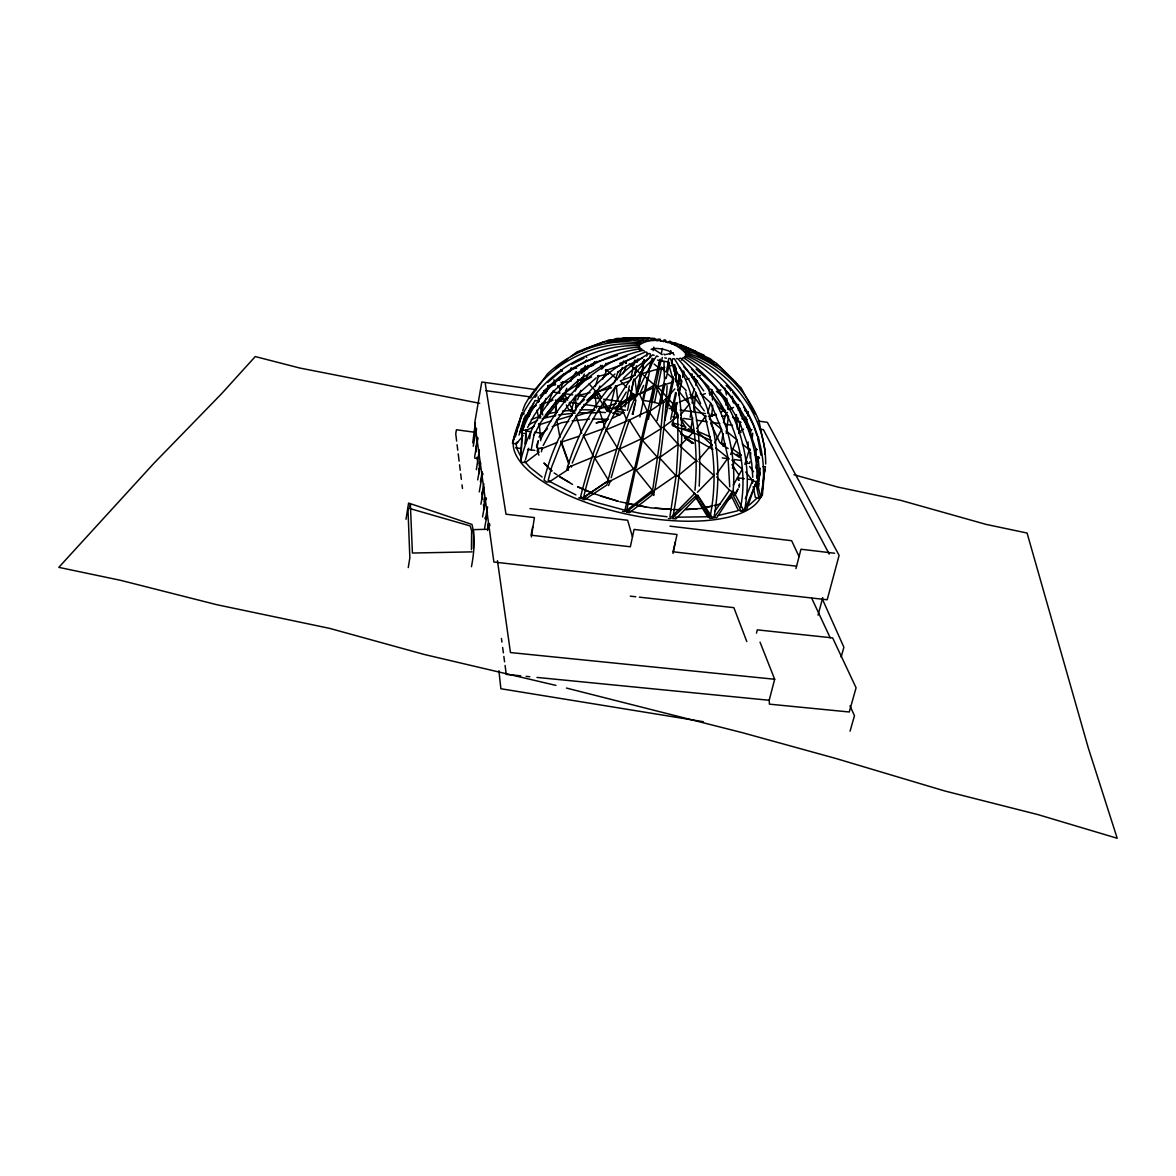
<?xml version="1.0" encoding="UTF-8"?>
<svg xmlns="http://www.w3.org/2000/svg" width="1176" height="1176" viewBox="0 0 1176 1176"><rect width="100%" height="100%" fill="white"/><g stroke="black" fill="none" stroke-linecap="round" stroke-linejoin="round"><path stroke-width="1.5" d="M473.443 548.619L473.605 529.641L489.466 529.2M575.74 410.674L575.858 396.062L596.188 377.849M471.444 549.692L471.635 530.714L470.18 525.951L409.718 508.517M555.557 415.922L555.836 401.281L556.836 401.207L555.836 401.281M556.028 412.07L556.233 401.075L568.596 397.811M699.22 486.158C701.102 442.985 698.853 395.798 674.333 358.754L672.79 358.709L671.775 362.179L681.565 380.745M695.692 392.71L693.884 410.615M695.957 385.522L696.148 380.142M747.804 448.85L748.098 441.97M597.011 361.297L596.967 362.208L596.291 361.694M750.582 435.37L750.832 430.166C743.923 413.276 733.677 397.797 720.638 385.008M667.101 385.699C665.425 420.479 661.177 455.127 654.944 489.378M675.818 381.156L676.391 372.498M639.23 348.728L639.288 345.641C581.87 343.627 525.275 384.772 512.898 441.617L512.398 443.279L516.249 443.866L523.173 435.62M694.987 490.23C697.486 461.727 696.03 432.768 689.342 404.897M640.156 350.242L639.92 347.14C589.338 349.507 537.814 383.641 521.718 432.548M663.499 402.471L659.589 442.808L651.916 495.199L629.498 512.677L626.411 511.883L635.54 469.106L636.143 470.224L657.428 456.905L658.031 458.023L642.405 440.25L661.235 428.52L649.034 411.762L663.543 401.869L655.444 385.081M765.679 463.991C766.017 415.701 731.384 370.425 686.505 354.196M764.797 454.039L765.091 450.54L758.887 420.67C745.952 388.977 719.374 362.326 686.196 352.756L685.329 355.123M692.047 403.089L693.252 396.209L679.302 402.177M757.035 478.603C757.697 429.211 728.797 379.701 684.991 356.637L684.285 357.019M763.812 473.075L764.709 469.65L762.327 495.625L759.99 496.272M750.273 458.155L750.803 452.804M752.023 440.339L752.713 433.209M738.778 433.459L739.895 422.757L725.504 398.576M646.668 356.152L647.079 352.535L645.889 351.903C592.19 372.116 557.321 426.109 544.047 480.161L546.825 482.145L549.839 481.543L567.714 469.797M758.873 477.706L759.314 479.044M726.268 433.532L728.429 416.348M764.65 470.268L761.151 496.625C773 439.515 739.101 378.334 686.108 355.505L684.814 358.312M709.892 417.377L709.216 416.848M758.608 486.82L759.064 483.351M690.239 417.26L691.12 410.909M708.408 416.348L711.686 416.23L712.671 405.205M760.269 468.224L758.726 478.955L757.079 464.99M758.005 489.642L759.255 469.93L758.005 456.567M740.659 507.268C748.465 465.916 736.279 421.978 710.627 388.947M539.931 418.347L542.121 403.985L551.397 393.328L561.834 383.596M405.999 519.322L408.587 503.063L471.958 524.437C475.354 538.094 474.09 552.955 471.458 566.7M409.939 507.135L410.38 504.386L412.409 553.029L472.105 551.867M408.263 567.611L409.851 557.777L407.925 508.105M690.929 428.446L692.708 417.745M723.049 443.367L721.358 443.705L723.064 433.576M475.383 422.772L472.737 442.852M473.266 446.248L476.368 428.299L476.559 429.681M524.231 422.287L525.437 415.334M477.735 437.354L475.868 448.13L476.353 451.76M477.794 438.575L474.648 456.714L474.825 458.155L477.28 458.64M479.367 449.894L476.353 469.724M479.22 465.387L479.808 462.065M478.838 470.224L480.308 461.859M477.691 479.896L480.646 463.035M480.411 481.925L482.189 471.782M479.264 491.906L482.572 473.12L482.792 474.663M482.028 493.979L483.85 483.718M480.896 504.254L483.953 486.982M484.086 501.299L484.703 497.845M483.689 506.371L485.232 497.727M482.557 516.955L485.982 497.742L486.217 499.388M487.599 506.9L485.409 519.145L485.188 517.469M484.6 528.289L487.452 512.383M487.584 527.039L488.216 523.511M487.496 530.538L488.775 523.452M749.92 461.712L749.626 463.329L746.378 463.315L746.687 461.698M522.291 429.416L520.806 460.463L521.968 462.403L525.657 462.418L539.196 452.069M534.33 426.256L526.378 430.445L525.275 444.337L525.79 433.576L522.026 433.253L520.806 460.463C533.919 403.868 583.134 355.946 641.258 348.713L641.949 349.375M529.582 438.81L530.905 431.71L525.775 431.004M531.17 449.923L534.154 433.973M537.197 451.29L537.8 448.115L542.048 448.585L557.203 442.411M538.094 452.025L538.696 448.85M541.445 451.76L542.048 448.585L541.166 447.85M532.654 526.877L531.052 535.198L630.336 546.781L634.085 529.42L676.994 534.521L672.995 553.44M531.361 536.932L534.418 517.587L506.003 514.206L485.262 383.685M583.899 380.127L563.231 394.019L562.657 396.988L546.105 417.201L544.165 416.377M563.848 396.812L564.421 393.828L567.64 400.207M566.744 469.68C580.341 424.022 607.051 377.922 649.034 353.417L650.416 354.02L649.946 357.607L632.262 370.058L623.368 378.378M568.126 470.341L568.758 467.122L592.057 457.523M597.232 394.871L597.82 391.931L613.857 383.435M661.559 368.441L654.591 402.589M759.637 476.162L760.343 472.708M561.246 371.263L561.466 370.219L562.157 371.028M658.148 356.519L656.502 356.049C631.968 395.283 618.223 440.5 606.816 485.071L584.325 499.785L581.782 498.653L608.668 480.484L594.718 457.993M608.506 485.585L610.359 480.984L634.379 468.621L633.702 469.136L619.487 449.041L628.851 421.39M625.073 406.837L629.366 385.875M630.483 380.51L633.085 367.985M633.658 365.53L634.775 360.135M629.116 401.501L633.57 380.113M634.687 374.762L636.539 365.854M637.274 362.281L638.024 358.724M627.499 410.365L634.055 378.907M634.79 375.409L636.598 366.662M613.696 408.469L633.967 393.96L633.585 398.179L613.519 413.349M763.694 475.104L765.458 466.607L762.915 466.681M635.143 398.429L635.746 395.518L653.018 388.065M635.011 400.31L640.964 371.881M642.081 366.559L643.198 361.223M632.644 413.908L634.864 403.397M636.334 396.385L641.846 370.102M642.949 364.839L644.051 359.577M632.997 414.055L632.262 413.908L632.997 414.055L635.937 400.046M637.407 393.034L644.404 359.724M657.502 360.047L661.573 360.973L662.308 357.46M642.625 400.31L647.506 377.275M649.005 370.19L650.887 361.326M653.136 350.698L653.885 347.14M639.92 417.039L649.593 371.396M650.328 367.897L652.195 359.121M755.8 468.121L757.961 457.92L754.522 454.201M651.298 401.619L653.724 389.124M657.502 371.425L660.162 359.033M661.294 353.711L662.426 348.405M648.417 419.347L660.809 361.414M659.369 403.765L665.101 377.202M666.248 371.895L668.541 361.267M670.07 354.182L670.835 350.639M657.075 420.552L665.043 383.743M666.175 378.481L669.585 362.708M622.501 511.369L624.662 511.486L659.442 361.267M666.542 406.793L673.098 376.658M674.26 371.337L675.406 366.015M664.822 420.523L673.966 378.54M674.73 375.041L676.259 368.044M672.202 406.602L672.834 403.706L657.751 386.875L672.54 382.185M671.731 410.262L675.627 392.49M677.185 385.375L679.522 374.718M665.41 399.796L677.758 416.201L677.905 444.601L678.567 444.014L659.383 457.729L675.891 475.677L676.494 475.075L654.091 490.554L653.68 495.464L653.386 493.773M670.688 419.244L676.42 393.093M677.949 386.11L680.242 375.659M673.745 402.648L675.245 403.074L673.701 407.043L678.008 414.422M675.112 410.204L676.685 403.074M679.037 392.372L681.389 381.656M682.565 376.305L683.741 370.954M673.98 416.892L677.126 402.56M678.714 395.401L681.86 381.068M682.639 377.496L683.829 372.116M674.348 416.172L672.349 425.286L672.334 422.86L678.964 424.624M636.172 467.813L642.405 440.25M675.303 541.989L673.069 551.779L796.578 566.185M697.853 495.375L697.118 498.565L709.922 518.484L712.524 518.013L697.853 495.375L696.28 495.375L672.349 517.999M642.699 438.957L649.034 411.762M732.472 468.195L734.515 459.566L741.497 460.522M529.229 416.451L531.199 408.131L534.227 406.764M739.043 487.408L739.586 485.144M586.207 498.595L583.678 497.477C586.03 485.526 592.219 466.372 594.615 458.081M755.154 452.069L755.874 449.085L748.112 426.962M752.537 483.101L753.287 480.014M756.8 481.307L756.036 484.409L759.034 498.389L760.798 497.198L756.8 481.307L744.599 510.075L743.57 509.59L742.673 510.002L743.673 510.472L741.365 511.325L738.087 509.781L730.663 494.493M761.739 494.346L762.298 492.082M723.49 422.816L726.004 412.894L717.522 406.043M756.477 633.129L757.3 629.866L832.652 637.906L856.084 687.798L849.263 711.98L769.427 704.159L769.192 700.264L774.675 679.258L760.049 642.184M760.108 472.311L757.873 481.087L758.932 479.632M561.099 442.308L562.069 441.955L561.099 442.308L568.875 464.167M615.518 385.89L616.562 386.081L615.518 385.89L609.3 410.409L606.522 409.851L607.316 411.291L611.608 411.982M738.028 404.559L738.455 410.615M795.961 568.581L800.959 549.236L834.592 553.235M578.754 497.815L580.238 498.051C593.321 446.277 612.622 391.917 652.606 354.814L654.15 355.358M673.231 380.01L667.953 361.914L668.879 358.43L670.526 358.606C688.019 409.836 681.977 466.181 672.672 518.572L675.862 518.925L695.545 498.58L696.28 495.375L677.876 475.883M818.04 615.18L822.744 597.555M575.329 391.079L578.195 380.436L602.48 365.368M841.149 657.105L843.883 647.226L822.23 598.746M518.351 427.094L521.468 415.848M611.197 477.676L619.487 449.041L641.126 438.927L629.351 420.067L647.285 411.365L639.67 394.283L643.639 385.419M525.525 459.61L528.671 448.306M520.601 432.356L524.893 417.245M525.848 420.053L529.42 409.91M624.662 511.486L625.044 510.149M850.072 731.193L854.467 715.699L849.983 705.865M515.367 436.737L522.041 412.761M518.984 435.061L525.437 418.244L531.199 408.131M738.19 405.647L738.469 404.676L738.19 405.647L732.707 401.648M707.599 413.173L710.627 402.898L700.249 393.284M575.343 396.65L571.389 409.895L568.772 409.733L566.332 404.956M578.298 386.728L584.354 374.071M614.754 382.229L617.812 372.042L625.514 366.662L642.155 358.092M744.864 464.358L749.259 449.702L739.895 422.757L732.692 417.098M595.247 386.625L598.452 376.305L608.903 373.674M520.013 431.695L524.364 417.686M512.898 441.617L521.762 413.349L524.217 413.893M530.258 408.263L530.596 407.175L531.111 408.145L530.258 408.263L536.315 405.5M691.091 398.767L694.09 389.359L689.21 380.465L679.419 367M654.856 385.522L641.773 373.659L643.933 367.118M541.43 411.953L545.914 398.429M639.7 344.847C652.019 335.616 677.111 341.701 686.02 354.02M577.607 399.693L580.812 390.373M663.411 341.746L664.072 339.82L665.719 340.187L666.101 342.04M681.418 360.15L683.197 357.548C732.339 389.285 755.609 453.348 744.599 510.075L746.716 509.458L756.153 481.793L752.625 480.499L745.702 472.046M522.629 410.88L524.849 404.809C547.09 364.604 593.718 339.908 639.362 344.274M738.881 485.585L739.484 483.953M618.532 377.511L622.325 367.485M595.629 456.023L606.199 429.843L627.161 420.89L619.487 403.412L626.279 392.093M598.599 389.374L599.907 386.022M572.242 463.065L583.649 435.855L598.084 410.306M622.986 373.733L626.411 365.942M547.413 404.573L553.367 390.476M559.056 392.71L563.01 382.715L585.648 367.485M745.319 498.639L752.625 480.499M545.84 393.328L548.545 386.684L555.028 384.802M513.868 438.442L517.175 430.504M730.605 454.406L736.793 439.692L726.209 431.033M578.798 436.34L561.452 442.058L551.691 466.99L548.192 480.293L549.839 481.543M561.76 382.876L560.996 382.465M543.194 445.513L556.792 420.111L574.799 397.106M602.494 379.319L606.86 370.219L622.839 364.457M606.713 428.637L619.487 403.412L637.024 395.945M565.377 391.24L566.803 388.315M516.249 443.866L516.734 442.882M714.67 442.911L721.549 429.402L710.907 403.5M533.742 435.546L539.402 424.727L550.941 420.993M562.202 440.368L576.166 416.142L594.982 410.204M532.361 405.661L534.933 400.84M693.825 377.393L697.574 381.245M586.883 369.396L588.573 366.28M527.568 427.505L534.139 415.437L542.121 403.985L551.647 400.913M540.387 398.561L545.429 389.418M586.015 356.828L586.736 357.328M733.354 485.056L742.291 469.224L731.84 459.978M585.81 378.775L589.25 372.733M540.592 439.486C560.834 397.9 596.938 360.429 643.272 350.316L644.227 350.977M526.51 415.437L530.023 409.439M531.787 406.44L533.551 403.441M656.649 385.846L655.767 386.389M676.994 381.759L677.42 381.068L677.626 381.935M570.36 380.995L576.24 371.704L579.518 375.32M735.088 493.582L738.058 488.951L735.838 493.817L734.089 495.14M540.225 423.139L556.233 401.075M714.567 511.722L729.487 490.069L716.713 476.986M605.14 428.049L598.907 409.116L614.622 387.948M559.159 380.407L563.833 373.689M569.463 371.719L571.462 368.911L583.928 362.296L597.114 357.034M716.478 474.193L728.047 457.92L721.549 429.402L709.304 418.921M529.597 398.502L547.34 374.041C571.712 350.742 606.551 337.733 640.156 343.069M696.618 428.564L705.188 416.701L693.869 405.602M576.872 415.025L594.835 392.461L614.989 374.012M535.036 397.459L536.991 394.842M581.561 373.571L587.941 365.486L588.382 366.339L587.941 365.486M583.943 371.675L588.191 366.28L593.571 365.398M601.656 369.19L605.934 363.884L626.837 356.21M680.522 415.01L689.21 404.279L685.696 391.961M545.37 414.981L563.231 394.019M666.586 398.429L674.833 388.859M698.897 459.375L711.583 444.719L705.188 416.701M540.063 395.783L548.545 386.684M547.766 382.406L560.379 371.498M697.412 492.288L713.92 475.398L699.088 461.933M557.042 400.075L578.195 380.436L588.441 378.466M671.643 516.734L694.575 493.582M538.961 437.002L547.443 428.667M662.691 427.314L663.499 427.932M582.943 363.502L586.677 360.003M523.879 426.991L521.894 428.152M581.752 407.719L595.776 394.827L596.364 391.902L589.073 383.905M608.242 480.764L583.678 497.477M758.638 458.023L757.991 457.39L758.432 458.214M586.853 400.384L596.364 391.902L597.82 391.931L601.597 398.061M748.98 505.283L756.609 498.536M575.343 407.528L584.516 399.561M549.383 385.772L559.894 376.776L571.462 368.911L576.652 368.132M679.287 474.722L696.163 460.698L679.801 445.851L694.193 431.46L680.669 417.612M581.62 351.404L584.296 349.199L609.359 339.835L635.863 339.026L643.757 341.29M626.867 510.252L652.327 490.274L635.76 469.65M555.513 368.47L567.935 358.754M570.683 356.593L576.975 351.903L603.553 341.907L632.879 340.099L641.64 342.069M664.455 426.374L677.758 416.201M626.411 511.883L652.621 491.965L654.385 492.244M615.842 408.851L634.187 395.268L635.746 395.518M667.453 342.672L669.717 341.158L675.318 343.921M739.498 431.783L743.526 429.166M639.67 394.283L653.533 385.434M692.017 430.122L690.533 431.063L688.283 428.725M758.432 436.943L757.712 437.399L758.432 436.943L758.667 442.029M580.238 498.051L581.782 497.08M689.724 429.225L690.488 428.74M759.343 457.288L758.623 457.743L759.505 457.905M726.592 412.938L727.474 412.409M647.579 410.733L646.609 411.321L647.491 411.35M528.803 424.683L537.432 420.376M725.636 410.909L724.857 411.365L728.591 417.01M623.677 412.438L612.667 418.156M728.841 499.124L730.943 497.933L727.062 500.462M531.258 419.656L539.784 416.216M535.3 400.443L539.299 401.236M580.9 369.411L584.002 367.882M590.22 364.81L594.88 362.517M571.771 364.192L584.06 358.166M585.501 380.01L591.572 376.908M620.575 339.305L623.765 337.806L644.066 337.924L649.593 340.496M728.532 409.645L733.515 407.455M709.701 416.921L716.14 414.158M720.976 412.085L725.019 410.027L724.21 410.689L709.951 393.21L713.082 392.255M714.611 505.783L717.139 504.71M619.678 363.428L635.231 357.239M552.22 426.668L561.76 422.684L568.699 421.464M595.041 457.802L616.165 449.203M607.345 341.878L616.636 338.453L639.626 338.291L646.433 340.761M629.66 380.833L616.342 386.066L617.768 401.163M635.231 375.262L620.311 380.862L626.617 387.418M603.494 428.652L583.649 435.855L593.659 456.847M598.687 361.341L617.429 355.343M542.121 418.744L555.116 415.525M598.907 409.116L616.195 403.412M697.383 376.54L700.47 375.556M711.171 506.371L704.586 507.694M697.206 396.253L693.546 397.576L694.252 397.032L704.277 410.894M702.116 394.71L705.38 393.666M572.256 415.378L556.792 420.111L559.938 437.545M717.786 390.829L720.917 389.888M634.408 360.87L637.671 359.929M607.198 420.097L596.041 422.904L605.669 421.184M641.773 373.659L658.09 369.043M611.564 387.786L594.835 392.461L596.511 407.94M671.364 343.789L675.142 342.76L685.285 347.214M737.72 510.796L718.33 515.47M664.778 367.309L661.441 368.191L665.366 371.719M668.115 366.427L674.774 364.663M680.713 380.73L677.273 381.303L678.038 380.818L677.332 381.568L686.225 390.564M685.755 379.451L689.121 378.599M575.858 396.062L590.087 392.637M712.45 505.827L701.381 508.458L685.608 509.37M714.023 505.445L720.285 503.96M665.425 354.608L673.304 352.785M525.922 429.975L526.701 429.799M563.01 382.715L571.095 381.068M724.96 443.852L722.49 444.352L722.917 446.042L725.401 445.542M558.438 414.878L575.299 413.085M653.753 339.702L660.045 339.1L661 341.334M547.134 413.834L557.409 411.982M572.153 420.861L589.47 419.126M697.427 508.694L685.976 509.737M679.566 358.401L680.772 358.224C719.727 390.197 738.543 445.116 732.736 494.611L741.365 511.325M708.908 516.749L675.245 517.22M711.818 517.455L716.757 517.705L731.56 494.875L732.31 491.73L733.486 491.45L743.673 510.472M675.039 345.097L680.213 344.597L696.074 351.477M562.54 411.056L570.404 410.468M568.772 409.733L570.669 411.203L574.623 411.277M602.847 421.537L598.408 421.816L602.038 421.714M680.287 509.678L673.128 509.502M668.424 518.587L670.981 518.454L669.952 516.602L676.391 473.884L678.155 444.381L663.117 427.388M676.391 358.695L677.788 358.636C716.39 400.546 723.74 463.491 713.92 517.852L732.31 491.73L729.487 490.069M592.939 419.038L608.58 419.244M648.005 338.276L654.429 338.335L656.987 340.79M671.716 509.517L655.252 508.179M578.695 412.805L597.129 412.835M633.114 337.733L649.049 337.938L653.15 340.511M579.93 409.762L593.645 409.91M678.332 346.538L684.785 346.626L704.409 355.402M667.012 516.749L641.273 513.53L626.793 510.516M671.628 509.384L650.725 507.856L619.781 501.755M615.592 411.365L623.706 412.379M522.6 430.107L526.378 430.445M642.963 400.472L650.99 401.56M658.972 403.647L653.209 401.986M681.183 348.067L688.695 348.772L710.524 358.915L714.038 362.149M594.306 362.296L595.056 362.37M520.733 675.818L506.268 674.407L505.063 665.425M526.142 676.362L529.759 676.715M536.991 677.42L769.192 700.264M774.675 679.258L510.457 652.562L497.463 560.687M667.953 361.914L661.573 360.973M630.277 596.159L635.731 596.761M639.362 597.158L733.868 607.654L746.804 641.582M646.036 506.988L636.745 505.43M529.979 508.576L627.646 520.262L632.467 536.947M669.982 526.157L791.654 540.71L799.063 556.586M474.604 432.239L456.42 429.769L455.744 433.797L456.641 441.088M515.661 447.835L520.777 448.526M527.598 449.452L534.801 450.423M737.381 477.765L744.335 478.691M747.804 479.161L751.273 479.632M534.492 432.195L543.003 433.356M722.284 457.89L729.326 458.86M536.344 389.697L481.778 381.994L474.751 422.757L493.891 562.04L827.184 599.76L839.105 555.381L767.369 422.346L758.27 421.052M543.621 390.726L547.266 391.24M552.72 392.02L559.996 393.049M563.642 393.563L572.727 394.842M578.18 395.621L585.457 396.65M592.733 397.664L600.01 398.693M603.655 399.208L621.839 401.78M669.144 408.469L676.42 409.498M680.051 410.012L705.512 413.599M710.98 414.378L716.434 415.143M721.888 415.922L725.533 416.436M732.81 417.465L738.263 418.23M741.894 418.744L747.363 419.523M485.909 390.652L531.243 397.032M549.383 399.575L553.014 400.09M558.453 400.854L565.7 401.869M569.331 402.383L580.209 403.912M583.84 404.412L614.666 408.748M618.297 409.248L625.558 410.277M672.701 416.892L678.14 417.656M683.594 418.421L690.841 419.45M696.28 420.214L707.158 421.743M712.597 422.507L719.859 423.522M725.298 424.286L732.56 425.3M759.755 429.122L763.386 429.637L829.227 554.072M616.577 414.32L620.208 414.834M635.187 505.195L627.47 503.534M683.491 349.639L691.841 350.992L716.375 363.178L735.97 382.509L737.572 385.669M664.763 357.886L666.469 358.166M703.351 721.711L500.888 688.739L498.903 670.717M479.705 403.309L299.777 368.029L255.266 356.563L221.441 393.857L153.821 463.388L58.8 567.361L120.922 580.4L216.502 604.64L329.647 628.381L424.404 654.503L555.939 685.402M516.734 442.22L517.749 442.411M623.412 509.811L596.467 502.49L583.37 497.654M624.794 510.987L626.558 511.369M685.182 351.227L694.119 353.197L720.609 367.441L741.174 387.948L755.065 413.834M548.869 385.302L549.854 385.537M566.435 688.063L742.365 732.677L835.724 758.432L944.725 790.963L1037.864 814.586L1117.2 838.268L1088.3 747.951L1027.074 533.037L985.973 524.364L900.537 500.3L837.753 487.055L793.947 474.722M672.775 425.874L694.56 433.238L711.627 440.632M672.834 403.706L674.333 404.132M759.667 496.875L760.798 497.198M759.034 498.389L755.315 497.286L753.228 486.644M607.492 481.837L609.183 482.351M652.048 358.371L653.591 358.915L646.932 365.163L635.04 379.436L636.833 394.298M680.639 425.227L685.696 427.035M584.016 489.642L577.592 486.79M600.495 495.993L618.282 501.314L593.38 493.508M680.625 434.106L699.22 441.676L712.965 449.438M577.754 486.732L592.057 492.935L585.251 490.245M697.662 431.298L710.172 436.81M710.377 415.657L711.686 416.23M575.917 494.905L549.133 481.234M540.989 416.936L538.138 415.598L537.02 410.218M567.376 466.46L568.758 467.122M569.419 482.527L559.585 476.883M721.755 443.631L722.917 444.263M684.564 438.104L693.605 443.22L685.123 437.428L692.12 443.293L682.786 434.9L672.554 422.801M554.087 472.958L557.159 474.869M560.202 476.78L572.536 484.468M653.606 349.081L662.25 354.623M732.472 452.642L739.572 457.479M731.472 448.188L741.409 455.083M740.072 431.768L741.027 432.43M549.28 468.974L552.014 470.929L549.986 468.93M677.949 475.942L678.611 476.442L677.964 475.427M716.404 391.373L725.122 398.017L726.033 405.294M710.598 516.514L712.524 518.013M571.977 410.35L572.991 411.13M542.107 477.015L529.935 467.386L524.496 461.212M721.358 443.705L719.697 442.397L710.569 423.066M696.133 369.132L715.963 386.919L725.122 398.017M654.121 364.075L658.325 367.456M715.861 448.1L728.047 457.92L729.723 486.79M742.247 444.014L749.259 449.702L751.758 463.52L752.758 477.309M547.604 466.96L543.929 462.991L548.971 467.945M746.716 426.741L750.832 430.166M744.643 410.395L747.26 412.6L753.199 424.756L757.065 435.811M623.412 361.047L626.029 363.31M629.278 363.928L640.2 373.395M746.466 460.992L747.245 461.698M667.983 374.086L673.216 378.79M606.86 370.219L617.356 379.686M696.883 431.269L711.583 444.719C715.111 468.415 714.935 492.7 710.186 516.205L698.015 496.595M683.594 366.647L695.942 379.966L703.704 390.902M691.562 369.235L708.834 386.904L709.848 395.312M600.466 365.354L602.935 367.765M726.106 385.463L731.105 390.358M690.033 394.416L692.576 396.974M629.145 390.035L634.187 395.268M581.708 377.731L584.09 380.274L583.546 379.672M732.56 392.137L739.866 401.075M677.435 389.565L689.21 404.279M749.612 466.505L753.581 471.708M757.579 471.841L759.505 474.472M663.896 353.991L664.499 354.814M755.874 449.085L756.668 461.492M731.957 464.594L738.601 474.472M557.747 385.64L560.496 389.829M538.902 455.185L537.564 451.422M743.555 406.837L747.26 412.6L748.039 415.907M598.408 393.548L601.318 398.12M604.244 402.692L610.094 411.85L603.479 401.119M596.82 394.915L607.316 411.291M617.797 448.585L606.199 429.843M696.354 498.301L707.599 516.676M740.527 414.746L747.539 426.535M680.595 418.862L685.77 427.711M609.55 410.85L609.962 411.615M562.275 397.003L564.715 401.78M569.257 403.397L573.285 411.365M521.409 457.729L516.69 448.379L516.132 442.779M739.145 480.381L738.234 478.485L738.396 480.249M525.084 461.227L525.657 462.418M811.602 597.996L830.212 637.818M695.281 391.52L700.631 403.662M756.535 475.618L758.887 481.572M724.901 388.154L726.474 394.93M561.452 442.058L568.64 462.241M553.911 379.775L555.572 384.699M576.166 416.142L581.708 433.459M732.192 396.341L734.177 403.265M540.166 404.662L542.739 414.966M757.976 439.001L760.96 455.2M626.029 362.296L626.205 363.193M745.819 416.907L747.436 425.036M736.411 414.584L737.381 429.211M691.988 373.762L692.443 376.937M739.484 407.293L740.439 414.217M489.598 523.879L489.848 525.628M477.089 457.185L477.956 463.682M478.632 468.724L479.293 473.605M481.822 492.391L482.748 499.359M483.483 504.754L484.115 509.546M501.446 638.48L501.931 642.067M502.652 647.462L503.372 652.842M503.857 656.443L504.577 661.823M457.082 444.734L457.758 450.202M458.214 453.848L459.11 461.139M459.551 464.785L460.228 470.253M460.669 473.899L461.345 479.367M462.021 484.835L462.477 488.481M726.797 398.488L727.782 409.204M539.402 424.727L540.622 440.735M538.167 396.826L538.505 401.633M663.94 361.385L664.455 379.069M712.156 389.697L712.494 400.031M761.195 495.978A127.037 48.877 12.1 0 1 626.97 514.191A127.037 48.877 12.1 0 1 513.25 442.441M513.456 440.75A127.037 48.877 12.1 0 1 515 435.84M598.349 412.129A127.037 48.877 12.1 0 1 605.478 412.555M612.711 413.188A127.037 48.877 12.1 0 1 618.179 413.776M683.697 428.505A127.037 48.877 12.1 0 1 692.223 431.533M723.74 445.969A127.037 48.877 12.1 0 1 728.135 448.526M736.97 454.259A127.037 48.877 12.1 0 1 739.704 456.259M651.122 349.36A12.319 4.013 12.1 0 1 664.072 349.507A12.319 4.013 12.1 0 1 674.098 355.034M548.251 386.287L549.133 386.889L548.251 386.287M595.041 457.861L594.571 457.141L595.041 457.861M696.251 460.242L696.898 461.242L696.251 460.242M556.601 419.597L557.174 420.332L556.601 419.597M562.54 382.068L563.275 382.744L562.54 382.068M659.221 457.332L659.736 458.096L659.221 457.332M605.655 369.749L605.611 370.646L605.655 369.749M538.74 423.845L538.667 425.006L538.74 423.845M629.204 419.626L629.66 420.67L629.204 419.626M677.993 443.984L678.508 444.734L677.993 443.984M585.119 366.236L585.692 367.132L585.119 366.236M571.286 368.323L571.859 369.22L571.286 368.323M647.138 410.924L647.579 411.953L647.138 410.924M583.899 379.142L583.031 379.877L583.899 379.142M564.612 393.989L564.068 393.372L564.612 393.989M724.49 410.321L724.372 411.174L723.696 410.63L724.49 410.321M758.197 457.567L758.108 458.317L758.197 457.567M639.965 393.637L638.994 394.21L639.965 393.637M659.677 368.059L659.957 368.882L659.677 368.059M641.729 373.13L642.008 373.953L641.729 373.13M538.24 440.971L537.006 447.777L536.535 445.925L538.24 440.971M596.217 391.535L596.056 392.314L596.217 391.535M731.457 389.962L730.531 390.608L731.457 389.962M747.142 412.261L746.951 413.011L747.142 412.261M526.716 430.122L526.495 430.975L525.922 430.225L526.716 430.122M576.122 415.907L576.093 415.848M656.105 386.243L656.399 387.095L656.105 386.243M585.178 366.383L585.619 367.338L585.178 366.383M635.702 395.062L635.995 395.915L635.702 395.062M594.953 392.622L594.644 391.931L594.953 392.622M640.508 373.012L640.244 373.865L640.508 373.012M747.921 426.844L747.921 426.844M755.683 448.982L755.683 448.982M542.004 403.471L542.606 404.294L542.004 403.471M740.762 422.331L739.822 422.625L740.762 422.331M575.534 395.504L576.152 396.062L575.534 395.504M661.573 367.353L661.779 368.206L661.573 367.353M648.976 411.306L649.343 412.115L648.976 411.306M663.499 401.413L663.867 402.221L663.499 401.413M747.995 426.212L748.406 427.285L746.981 426.374L747.995 426.212M571.727 368.852L570.963 368.441L571.727 368.852M693.002 376.864L692.399 377.481L693.002 376.864M739.91 422.434L739.542 423.139L739.91 422.434M694.59 493.214L694.178 493.964L694.59 493.214M661.206 428.343L661.118 428.314M665.895 399.164L664.969 399.855L665.895 399.164M576.196 396.136L575.681 395.548L576.196 396.136M642.449 439.78L642.743 440.515L642.449 439.78M678.243 415.569L677.317 416.26L678.126 416.745L677.317 416.128L678.243 415.569M676.171 380.803L675.7 381.583L676.171 380.803M661.794 367.838L661.309 368.617L661.794 367.838M692.561 377.231L692.767 378.099L692.561 377.231M642.258 372.792L641.39 373.351L642.258 372.792M725.489 397.591L724.519 398.208L725.386 397.635M748.23 412.1L747.23 412.482L748.23 412.1M751.655 429.681L750.685 429.99L751.655 429.681M749.774 449.408L748.803 449.526L749.774 449.408M598.79 408.631L598.79 408.631M756.918 449.526L756.374 450.261L755.771 449.526L756.918 449.526M605.89 363.472L606.257 364.354L605.89 363.472M748.465 425.962L747.598 426.535L748.465 425.962M711.509 444.381L712.053 445.043L711.509 444.381M694.222 376.658L693.664 377.393L694.222 376.658M571.227 465.843L571.477 466.784L571.227 465.843M694.531 389.124L694.016 389.756L694.531 389.124M578.548 380.363L577.725 380.039L578.548 380.363M705.262 416.613L705.82 416.054L705.262 416.613M539.02 401.472L538.402 402.133L538.123 401.31L539.02 401.472M689.268 403.853L689.592 404.588L689.268 403.853M561.422 442.117L560.834 441.279L561.422 442.117M606.272 429.593L605.743 430.137L606.272 429.593M692.693 396.547L692.796 397.415L692.693 396.547M674.465 403.706L674.568 404.559L674.465 403.706M556.233 400.854L555.572 400.281L556.233 400.854M617.856 371.645L618.106 372.454L617.856 371.645M595.218 392.343L594.453 392.137L595.218 392.343M710.157 392.725L709.466 393.298L710.157 392.725M749.906 449.305L750.303 450.04L749.906 449.305M542.151 403.75L542.151 403.75M563.73 393.916L563.01 394.489L563.73 393.916M583.899 436.002L583.428 435.37L583.899 436.002M753.243 480.396L752.419 480.955L752.228 480.117L753.243 480.396M563.524 382.876L562.863 383.273L562.863 382.185L563.524 382.876M598.349 375.585L597.614 376.011L598.672 376.349L598.349 375.585M750.95 429.872L750.229 430.269L750.95 429.872M705.188 416.333L705.556 417.186L705.188 416.333M758.461 457.905L757.55 457.685L758.461 457.905M737.94 405.088L736.985 405.514L737.94 405.088M542.239 448.203L542.254 449.114L542.239 448.203M548.604 386.463L547.84 385.772L548.604 386.463M578.489 380.671L578.004 379.863L578.489 380.671M540.063 424.712L538.99 424.507L540.063 424.712M531.831 408.204L530.699 407.837L531.831 408.204M607.022 370.469L606.698 369.69L607.022 370.469M616.356 385.816L616.474 386.581L616.356 385.816M561.76 370.808L561.011 370.028L561.76 370.808M588.309 366.074L588.338 366.839L588.309 366.074M598.422 376.07L598.613 376.849L598.422 376.07M595.085 362.811L594.63 362.002L595.085 362.811M619.693 403.78L619.355 402.912L619.693 403.78M598.04 392.284L597.599 391.461L598.04 392.284M610.638 481.44L610.182 480.528L610.638 481.44M634.364 469.327L633.923 468.415L634.364 469.327M598.996 409.101L598.996 409.101M606.096 429.622L606.096 429.622M619.664 449.408L619.267 448.585L619.664 449.408M627.073 420.67L627.073 420.67"/></g></svg>
